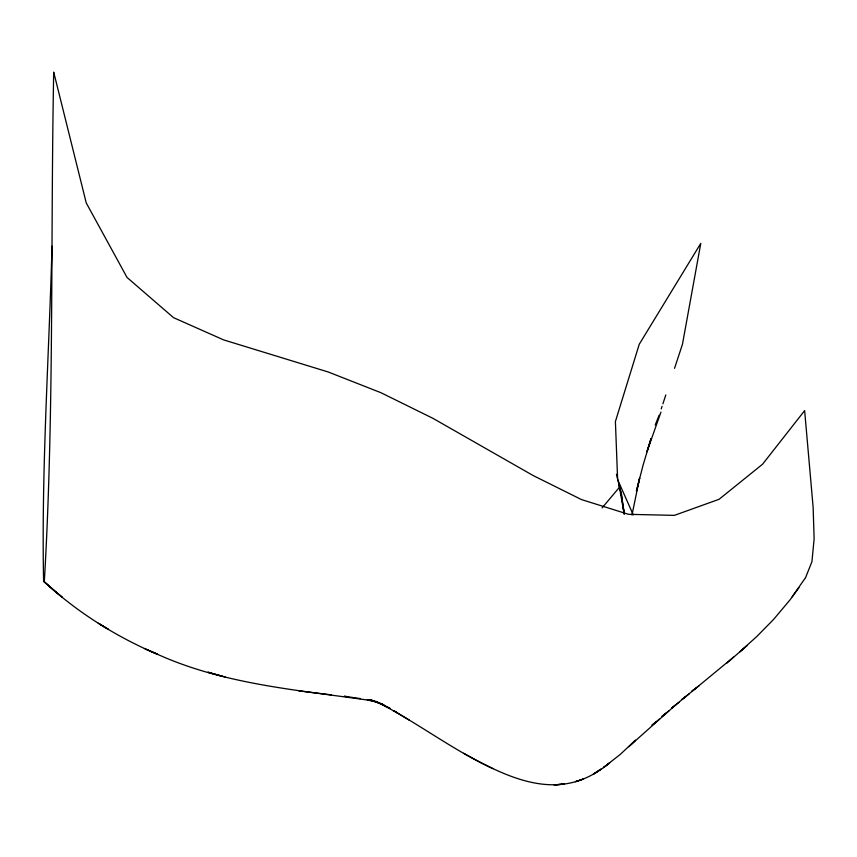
<?xml version="1.0" encoding="UTF-8"?>
<svg xmlns="http://www.w3.org/2000/svg" width="857" height="857" viewBox="0 0 857 857"><rect width="100%" height="100%" fill="white"/><g stroke="black" fill="none" stroke-linecap="round" stroke-linejoin="round"><path stroke-width="1.29" d="M52.031 246.141C48.978 357.433 41.393 468.79 43.568 580.135L44.35 581.067C54.248 411.692 50.445 241.695 53.702 72.095L86.246 202.938L127.05 277.464L173.521 317.647L223.581 339.875L328.36 372.034L380.979 392.731L432.871 418.302L533.236 475.592L581.507 499.588L628.535 514.318L674.384 515.368L719.077 499.288L762.559 464.226L804.637 410.61L813.132 507.333L814.129 538.796L811.933 561.71L805.569 577.607M631.973 515.046L639.611 478.163L636.419 491.136L643.05 465.276L651.031 438.538L646.949 451.789L660.961 412.067M659.151 415.217L655.198 425.029M661.229 408.885L662.065 406.347M662.9 403.818L665.814 394.948M674.545 368.339L682.461 344.268L700.78 243.377L639.247 344.268L615.401 421.558L617.629 479.609L633.259 514.886M792.189 596.751L805.516 577.682M798.949 587.634L789.918 600.007L773.603 619.407L756.86 636.462L739.795 651.791L746.918 645.771M602.117 507.88L619.986 486.647M628.867 746.758L635.519 740.169L619.997 754.642L603.457 767.551L609.681 762.848C599.6 771.171 588.181 778.135 575.508 781.648L583.671 778.863C542.61 795.757 499.32 773.046 463.648 753.282M733.571 657.126L675.916 704.7L630.891 744.776M743.812 648.385L726.618 663.297M659.322 719.205L651.973 725.193L656.612 721.476M666.157 713.056L662 716.409L669.06 710.742M675.916 704.7L671.888 707.914L678.958 702.344M685.846 696.409L681.883 699.483L688.985 694.009M699.13 685.718L691.985 691.117L695.927 688.182M593.033 774.417L600.961 769.147L594.126 773.667M554.061 784.905L564.302 784.069L554.843 784.83M55.137 591.448L62.122 597.179L44.125 581.657C77.933 612.969 117.645 637.608 160.077 655.444C226.934 684.947 300.443 690.185 371.788 700.694L367.289 699.708L377.969 702.461L373.256 700.962L383.775 704.872L370.845 699.869M298.793 690.881L331.177 694.834M360.433 698.616L344.353 696.259L348.317 696.87M225.187 677.041L207.865 672.209L222.199 676.248M370.824 699.858L383.775 704.872M144.415 648.513L157.559 654.266L146.708 649.477M379.18 703.072L389.946 708.311L375.837 701.422M375.773 701.39C416.138 721.498 451.928 749.768 492.989 768.643M98.223 623.2L108.239 629.252L99.798 624.132M409.185 720.105L393.824 710.721L397.23 712.82M43.889 581.624L54.602 591.009M616.462 474.275L621.55 494.96L618.786 483.53L624.228 513.986L621.154 492.957L622.771 504.12M624.239 514.018L622.868 504.377L624.014 513.536"/></g></svg>
